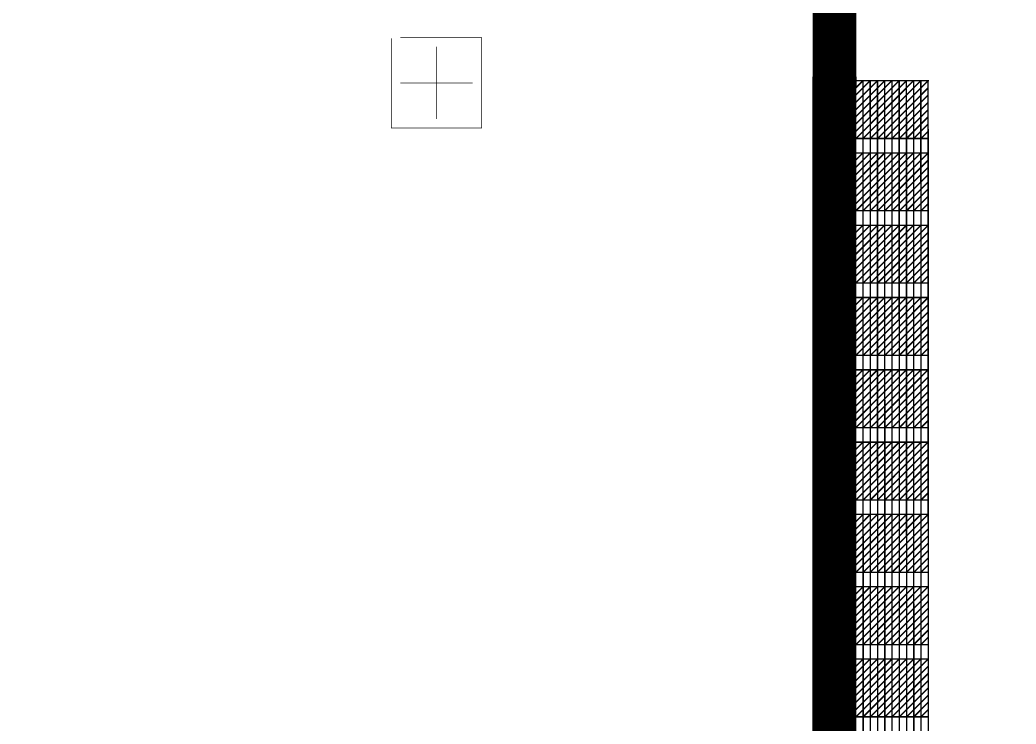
# Model space of a CAD drawing. Header units: millimetres. Extents: x -51 to 51, y -51 to 51.
# Drawn here: x -31.48 to -24.6, y -7.65 to -2.78 of the extents above; entities that cross this region are included whole.
import ezdxf

# ---------------------------------------------------------------- set-up
doc = ezdxf.new("R2010")
doc.units = ezdxf.units.MM
doc.linetypes.add('DASHED', pattern=[19.05, 12.7, -6.35])
for name, color, linetype in [('bottom_SU8', 5, 'Continuous'), ('metal', 43, 'Continuous'), ('Pt_pads', 1, 'Continuous'), ('reference', 18, 'DASHED')]:
    doc.layers.add(name, color=color, linetype=linetype)
doc.layers.add('top SU-8', color=3, linetype='Continuous', transparency=0.63)

msp = doc.modelspace()

# ---------------------------------------------------------------- linework, layer by layer
at = {"layer": 'bottom_SU8', "transparency": 33554544, "const_width": 1}
msp.add_lwpolyline([(-28.578, 24.8878, 0.187667), (-37.8518, -0.7933, 0.186827), (-27.3295, -26.1126, 0.184277), (-2.8594, -37.7245, 0.185083), (23.0094, -30.0775, 0.238565), (37.7593, 0.5371, 0.237346), (21.8297, 30.7311, 0.185761), (-4.5603, 37.5238, 0.186578)], format="xyb", close=True, dxfattribs=at)
at = {"layer": 'bottom_SU8', "transparency": 33554544}
for points, const_width in [([(-25.85, 5.9298), (-25.85, -19.1017)], 0.3), ([(-25.7377, -3.2811), (-25.6528, -3.1961)], 0.01), ([(-25.7375, -3.331), (-25.6028, -3.1961)], 0.01), ([(-25.7375, -3.3811), (-25.5528, -3.1961)], 0.01), ([(-25.7375, -3.4313), (-25.5028, -3.1961)], 0.01), ([(-25.7375, -3.4814), (-25.4528, -3.1961)], 0.01), ([(-25.7375, -3.5315), (-25.4028, -3.1961)], 0.01), ([(-25.7375, -3.5816), (-25.3528, -3.1961)], 0.01), ([(-25.7375, -3.1961), (-25.1972, -3.1961)], 0.01), ([(-25.702, -3.5961), (-25.3028, -3.1961)], 0.01), ([(-25.6485, -19.0957), (-25.6531, -3.1964)], 0.01), ([(-25.652, -3.5961), (-25.2528, -3.1961)], 0.01), ([(-25.5988, -19.0957), (-25.6031, -3.1964)], 0.01), ([(-25.602, -3.5961), (-25.2028, -3.1961)], 0.01), ([(-25.5488, -19.0957), (-25.5531, -3.1964)], 0.01), ([(-25.4985, -19.0957), (-25.5031, -3.1961)], 0.01), ([(-25.4485, -19.0957), (-25.4531, -3.1964)], 0.01), ([(-25.3985, -19.0957), (-25.4031, -3.1961)], 0.01), ([(-25.3485, -19.0957), (-25.3528, -3.1961)], 0.01), ([(-25.2985, -19.0957), (-25.3031, -3.1961)], 0.01), ([(-25.2485, -19.0957), (-25.2531, -3.1961)], 0.01), ([(-25.1985, -19.0957), (-25.2031, -3.1921)], 0.01), ([(-25.552, -3.5961), (-25.2027, -3.2461)], 0.01), ([(-25.502, -3.5961), (-25.2026, -3.2961)], 0.01), ([(-25.452, -3.5961), (-25.2025, -3.3461)], 0.01), ([(-25.402, -3.5961), (-25.2024, -3.3961)], 0.01), ([(-25.352, -3.5961), (-25.2023, -3.4461)], 0.01), ([(-25.302, -3.5961), (-25.2022, -3.4961)], 0.01), ([(-25.252, -3.5961), (-25.2021, -3.5461)], 0.01), ([(-25.7375, -3.5961), (-25.1971, -3.5961)], 0.01), ([(-25.7377, -3.7811), (-25.6528, -3.6961)], 0.01), ([(-25.7375, -3.831), (-25.6028, -3.6961)], 0.01), ([(-25.7375, -3.8811), (-25.5528, -3.6961)], 0.01), ([(-25.7375, -3.9313), (-25.5028, -3.6961)], 0.01), ([(-25.7375, -3.9814), (-25.4528, -3.6961)], 0.01), ([(-25.7375, -4.0315), (-25.4028, -3.6961)], 0.01), ([(-25.7375, -4.0816), (-25.3528, -3.6961)], 0.01), ([(-25.7375, -3.6961), (-25.1972, -3.6961)], 0.01), ([(-25.702, -4.0961), (-25.3028, -3.6961)], 0.01), ([(-25.652, -4.0961), (-25.2528, -3.6961)], 0.01), ([(-25.602, -4.0961), (-25.2028, -3.6961)], 0.01), ([(-25.552, -4.0961), (-25.2027, -3.7461)], 0.01), ([(-25.502, -4.0961), (-25.2026, -3.7961)], 0.01), ([(-25.452, -4.0961), (-25.2025, -3.8461)], 0.01), ([(-25.402, -4.0961), (-25.2024, -3.8961)], 0.01), ([(-25.352, -4.0961), (-25.2023, -3.9461)], 0.01), ([(-25.302, -4.0961), (-25.2022, -3.9961)], 0.01), ([(-25.252, -4.0961), (-25.2021, -4.0461)], 0.01), ([(-25.7375, -4.0961), (-25.1971, -4.0961)], 0.01), ([(-25.7377, -4.2811), (-25.6528, -4.1961)], 0.01), ([(-25.7375, -4.331), (-25.6028, -4.1961)], 0.01), ([(-25.7375, -4.3811), (-25.5528, -4.1961)], 0.01), ([(-25.7375, -4.4313), (-25.5028, -4.1961)], 0.01), ([(-25.7375, -4.4814), (-25.4528, -4.1961)], 0.01), ([(-25.7375, -4.5315), (-25.4028, -4.1961)], 0.01), ([(-25.7375, -4.5816), (-25.3528, -4.1961)], 0.01), ([(-25.7375, -4.1961), (-25.1972, -4.1961)], 0.01), ([(-25.702, -4.5961), (-25.3028, -4.1961)], 0.01), ([(-25.652, -4.5961), (-25.2528, -4.1961)], 0.01), ([(-25.602, -4.5961), (-25.2028, -4.1961)], 0.01), ([(-25.552, -4.5961), (-25.2027, -4.2461)], 0.01), ([(-25.502, -4.5961), (-25.2026, -4.2961)], 0.01), ([(-25.452, -4.5961), (-25.2025, -4.3461)], 0.01), ([(-25.402, -4.5961), (-25.2024, -4.3961)], 0.01), ([(-25.352, -4.5961), (-25.2023, -4.4461)], 0.01), ([(-25.302, -4.5961), (-25.2022, -4.4961)], 0.01), ([(-25.252, -4.5961), (-25.2021, -4.5461)], 0.01), ([(-25.7375, -4.5961), (-25.1971, -4.5961)], 0.01), ([(-25.7377, -4.7811), (-25.6528, -4.6961)], 0.01), ([(-25.7375, -4.831), (-25.6028, -4.6961)], 0.01), ([(-25.7375, -4.8811), (-25.5528, -4.6961)], 0.01), ([(-25.7375, -4.9313), (-25.5028, -4.6961)], 0.01), ([(-25.7375, -4.9814), (-25.4528, -4.6961)], 0.01), ([(-25.7375, -5.0315), (-25.4028, -4.6961)], 0.01), ([(-25.7375, -5.0816), (-25.3528, -4.6961)], 0.01), ([(-25.7375, -4.6961), (-25.1972, -4.6961)], 0.01), ([(-25.702, -5.0961), (-25.3028, -4.6961)], 0.01), ([(-25.652, -5.0961), (-25.2528, -4.6961)], 0.01), ([(-25.602, -5.0961), (-25.2028, -4.6961)], 0.01), ([(-25.552, -5.0961), (-25.2027, -4.7461)], 0.01), ([(-25.502, -5.0961), (-25.2026, -4.7961)], 0.01), ([(-25.452, -5.0961), (-25.2025, -4.8461)], 0.01), ([(-25.402, -5.0961), (-25.2024, -4.8961)], 0.01), ([(-25.352, -5.0961), (-25.2023, -4.9461)], 0.01), ([(-25.302, -5.0961), (-25.2022, -4.9961)], 0.01), ([(-25.7375, -5.0961), (-25.1971, -5.0961)], 0.01), ([(-25.252, -5.0961), (-25.2021, -5.0461)], 0.01), ([(-25.7377, -5.2811), (-25.6528, -5.1961)], 0.01), ([(-25.7375, -5.331), (-25.6028, -5.1961)], 0.01), ([(-25.7375, -5.3811), (-25.5528, -5.1961)], 0.01), ([(-25.7375, -5.4313), (-25.5028, -5.1961)], 0.01), ([(-25.7375, -5.4814), (-25.4528, -5.1961)], 0.01), ([(-25.7375, -5.5315), (-25.4028, -5.1961)], 0.01), ([(-25.7375, -5.5816), (-25.3528, -5.1961)], 0.01), ([(-25.7375, -5.1961), (-25.1972, -5.1961)], 0.01), ([(-25.702, -5.5961), (-25.3028, -5.1961)], 0.01), ([(-25.652, -5.5961), (-25.2528, -5.1961)], 0.01), ([(-25.602, -5.5961), (-25.2028, -5.1961)], 0.01), ([(-25.552, -5.5961), (-25.2027, -5.2461)], 0.01), ([(-25.502, -5.5961), (-25.2026, -5.2961)], 0.01), ([(-25.452, -5.5961), (-25.2025, -5.3461)], 0.01), ([(-25.402, -5.5961), (-25.2024, -5.3961)], 0.01), ([(-25.352, -5.5961), (-25.2023, -5.4461)], 0.01), ([(-25.302, -5.5961), (-25.2022, -5.4961)], 0.01), ([(-25.252, -5.5961), (-25.2021, -5.5461)], 0.01), ([(-25.7375, -5.5961), (-25.1971, -5.5961)], 0.01), ([(-25.7377, -5.7811), (-25.6528, -5.6961)], 0.01), ([(-25.7375, -5.831), (-25.6028, -5.6961)], 0.01), ([(-25.7375, -5.8811), (-25.5528, -5.6961)], 0.01), ([(-25.7375, -5.9313), (-25.5028, -5.6961)], 0.01), ([(-25.7375, -5.9814), (-25.4528, -5.6961)], 0.01), ([(-25.7375, -6.0315), (-25.4028, -5.6961)], 0.01), ([(-25.7375, -6.0816), (-25.3528, -5.6961)], 0.01), ([(-25.7375, -5.6961), (-25.1972, -5.6961)], 0.01), ([(-25.702, -6.0961), (-25.3028, -5.6961)], 0.01), ([(-25.652, -6.0961), (-25.2528, -5.6961)], 0.01), ([(-25.602, -6.0961), (-25.2028, -5.6961)], 0.01), ([(-25.552, -6.0961), (-25.2027, -5.7461)], 0.01), ([(-25.502, -6.0961), (-25.2026, -5.7961)], 0.01), ([(-25.452, -6.0961), (-25.2025, -5.8461)], 0.01), ([(-25.402, -6.0961), (-25.2024, -5.8961)], 0.01), ([(-25.352, -6.0961), (-25.2023, -5.9461)], 0.01), ([(-25.302, -6.0961), (-25.2022, -5.9961)], 0.01), ([(-25.252, -6.0961), (-25.2021, -6.0461)], 0.01), ([(-25.7375, -6.0961), (-25.1971, -6.0961)], 0.01), ([(-25.7377, -6.2811), (-25.6528, -6.1961)], 0.01), ([(-25.7375, -6.331), (-25.6028, -6.1961)], 0.01), ([(-25.7375, -6.3811), (-25.5528, -6.1961)], 0.01), ([(-25.7375, -6.4313), (-25.5028, -6.1961)], 0.01), ([(-25.7375, -6.4814), (-25.4528, -6.1961)], 0.01), ([(-25.7375, -6.5315), (-25.4028, -6.1961)], 0.01), ([(-25.7375, -6.5816), (-25.3528, -6.1961)], 0.01), ([(-25.7375, -6.1961), (-25.1972, -6.1961)], 0.01), ([(-25.702, -6.5961), (-25.3028, -6.1961)], 0.01), ([(-25.652, -6.5961), (-25.2528, -6.1961)], 0.01), ([(-25.602, -6.5961), (-25.2028, -6.1961)], 0.01), ([(-25.552, -6.5961), (-25.2027, -6.2461)], 0.01), ([(-25.502, -6.5961), (-25.2026, -6.2961)], 0.01), ([(-25.452, -6.5961), (-25.2025, -6.3461)], 0.01), ([(-25.402, -6.5961), (-25.2024, -6.3961)], 0.01), ([(-25.352, -6.5961), (-25.2023, -6.4461)], 0.01), ([(-25.302, -6.5961), (-25.2022, -6.4961)], 0.01), ([(-25.7375, -6.5961), (-25.1971, -6.5961)], 0.01), ([(-25.252, -6.5961), (-25.2021, -6.5461)], 0.01), ([(-25.7377, -6.7811), (-25.6528, -6.6961)], 0.01), ([(-25.7375, -6.831), (-25.6028, -6.6961)], 0.01), ([(-25.7375, -6.8811), (-25.5528, -6.6961)], 0.01), ([(-25.7375, -6.9313), (-25.5028, -6.6961)], 0.01), ([(-25.7375, -6.9814), (-25.4528, -6.6961)], 0.01), ([(-25.7375, -7.0315), (-25.4028, -6.6961)], 0.01), ([(-25.7375, -7.0816), (-25.3528, -6.6961)], 0.01), ([(-25.7375, -6.6961), (-25.1972, -6.6961)], 0.01), ([(-25.702, -7.0961), (-25.3028, -6.6961)], 0.01), ([(-25.652, -7.0961), (-25.2528, -6.6961)], 0.01), ([(-25.602, -7.0961), (-25.2028, -6.6961)], 0.01), ([(-25.552, -7.0961), (-25.2027, -6.7461)], 0.01), ([(-25.502, -7.0961), (-25.2026, -6.7961)], 0.01), ([(-25.452, -7.0961), (-25.2025, -6.8461)], 0.01), ([(-25.402, -7.0961), (-25.2024, -6.8961)], 0.01), ([(-25.352, -7.0961), (-25.2023, -6.9461)], 0.01), ([(-25.302, -7.0961), (-25.2022, -6.9961)], 0.01), ([(-25.252, -7.0961), (-25.2021, -7.0461)], 0.01), ([(-25.7375, -7.0961), (-25.1971, -7.0961)], 0.01), ([(-25.7377, -7.2811), (-25.6528, -7.1961)], 0.01), ([(-25.7375, -7.331), (-25.6028, -7.1961)], 0.01), ([(-25.7375, -7.3811), (-25.5528, -7.1961)], 0.01), ([(-25.7375, -7.4313), (-25.5028, -7.1961)], 0.01), ([(-25.7375, -7.4814), (-25.4528, -7.1961)], 0.01), ([(-25.7375, -7.5315), (-25.4028, -7.1961)], 0.01), ([(-25.7375, -7.5816), (-25.3528, -7.1961)], 0.01), ([(-25.7375, -7.1961), (-25.1972, -7.1961)], 0.01), ([(-25.702, -7.5961), (-25.3028, -7.1961)], 0.01), ([(-25.652, -7.5961), (-25.2528, -7.1961)], 0.01), ([(-25.602, -7.5961), (-25.2028, -7.1961)], 0.01), ([(-25.552, -7.5961), (-25.2027, -7.2461)], 0.01), ([(-25.502, -7.5961), (-25.2026, -7.2961)], 0.01), ([(-25.452, -7.5961), (-25.2025, -7.3461)], 0.01), ([(-25.402, -7.5961), (-25.2024, -7.3961)], 0.01), ([(-25.352, -7.5961), (-25.2023, -7.4461)], 0.01), ([(-25.302, -7.5961), (-25.2022, -7.4961)], 0.01), ([(-25.252, -7.5961), (-25.2021, -7.5461)], 0.01), ([(-25.7375, -7.5961), (-25.1971, -7.5961)], 0.01)]:
    msp.add_lwpolyline(points, dxfattribs=dict(at, const_width=const_width))
at = {"layer": 'bottom_SU8', "transparency": 33554559, "const_width": 0.005}
for points in [[(-28.9125, -2.9036), (-28.9125, -3.5241), (-28.2875, -3.5241), (-28.2875, -2.8991), (-28.85, -2.8991)], [(-28.9125, -2.9036), (-28.9125, -3.5241), (-28.2875, -3.5241), (-28.2875, -2.8991), (-28.85, -2.8991)], [(-28.6, -3.4616), (-28.6, -2.9616)], [(-28.6, -3.4616), (-28.6, -2.9616)], [(-28.85, -3.2116), (-28.35, -3.2116)], [(-28.85, -3.2116), (-28.35, -3.2116)]]:
    msp.add_lwpolyline(points, dxfattribs=at)
at = {"layer": 'metal', "transparency": 33554544, "const_width": 1}
msp.add_lwpolyline([(-28.578, 24.8878, 0.187667), (-37.8518, -0.7933, 0.186827), (-27.3295, -26.1126, 0.184277), (-2.8594, -37.7245, 0.185083), (23.0094, -30.0775, 0.238565), (37.7593, 0.5371, 0.237346), (21.8297, 30.7311, 0.185761), (-4.5603, 37.5238, 0.186578)], format="xyb", close=True, dxfattribs=at)
at = {"layer": 'metal', "transparency": 33554544}
for points, const_width in [([(-25.848, -11.0957), (-25.848, 10.5754)], 0.004), ([(-25.866, -12.0957), (-25.866, 10.0274)], 0.004), ([(-25.857, -11.5957), (-25.857, 10.0291)], 0.004), ([(-25.839, -10.5957), (-25.839, 9.9562)], 0.004), ([(-25.884, -13.0957), (-25.884, 9.4365)], 0.004), ([(-25.875, -12.5957), (-25.875, 9.4365)], 0.004), ([(-25.83, -10.0961), (-25.83, 9.3481)], 0.004), ([(-25.821, -9.5961), (-25.821, 9.3481)], 0.004), ([(-25.902, -14.0957), (-25.902, 8.8389)], 0.004), ([(-25.893, -13.5957), (-25.893, 8.8407)], 0.004), ([(-25.812, -9.0961), (-25.812, 8.7599)], 0.004), ([(-25.803, -8.5961), (-25.803, 8.7617)], 0.004), ([(-25.92, -15.0957), (-25.92, 8.2445)], 0.004), ([(-25.911, -14.5957), (-25.911, 8.2445)], 0.004), ([(-25.794, -8.0961), (-25.794, 8.1764)], 0.004), ([(-25.785, -7.5961), (-25.785, 8.1756)], 0.004), ([(-25.938, -16.0957), (-25.938, 7.6503)], 0.004), ([(-25.929, -15.5957), (-25.929, 7.6503)], 0.004), ([(-25.776, -7.0961), (-25.776, 7.597)], 0.004), ([(-25.767, -6.5961), (-25.767, 7.5952)], 0.004), ([(-25.956, -17.0957), (-25.956, 7.0554)], 0.004), ([(-25.947, -16.5957), (-25.947, 7.0554)], 0.004), ([(-25.758, -6.0961), (-25.758, 7.0114)], 0.004), ([(-25.749, -5.5961), (-25.749, 7.0085)], 0.004), ([(-25.974, -18.0957), (-25.974, 6.4565)], 0.004), ([(-25.965, -17.5957), (-25.965, 6.4576)], 0.004), ([(-25.74, -5.0961), (-25.74, 6.4268)], 0.004), ([(-25.731, -4.5961), (-25.7325, 6.4169)], 0.004), ([(-25.992, -19.0957), (-25.992, 5.8889)], 0.004), ([(-25.983, -18.5957), (-25.983, 5.8943)], 0.004), ([(-25.722, -4.0961), (-25.722, 5.854)], 0.004), ([(-25.713, -3.5961), (-25.713, 5.8488)], 0.004), ([(-25.7133, -3.3066), (-25.6026, -3.1957)], 0.006), ([(-25.7133, -3.5572), (-25.3526, -3.1957)], 0.006), ([(-25.7132, -3.507), (-25.4026, -3.1957)], 0.006), ([(-25.7132, -3.2564), (-25.6526, -3.1957)], 0.006), ([(-25.7131, -3.3565), (-25.5526, -3.1957)], 0.006), ([(-25.7131, -3.4066), (-25.5026, -3.1957)], 0.006), ([(-25.7129, -3.4565), (-25.4526, -3.1957)], 0.006), ([(-25.712, -3.1957), (-25.1997, -3.1957)], 0.006), ([(-25.7018, -3.5957), (-25.3026, -3.1957)], 0.006), ([(-25.6518, -3.5957), (-25.6526, -3.1957)], 0.006), ([(-25.6518, -3.5957), (-25.2526, -3.1957)], 0.006), ([(-25.6018, -3.5957), (-25.6026, -3.1957)], 0.006), ([(-25.6018, -3.5957), (-25.2026, -3.1957)], 0.006), ([(-25.5518, -3.5957), (-25.5526, -3.1957)], 0.006), ([(-25.5018, -3.5957), (-25.5026, -3.1957)], 0.006), ([(-25.4518, -3.5957), (-25.4526, -3.1957)], 0.006), ([(-25.4018, -3.5957), (-25.4026, -3.1957)], 0.006), ([(-25.3518, -3.5957), (-25.3526, -3.1957)], 0.006), ([(-25.3018, -3.5957), (-25.3026, -3.1957)], 0.006), ([(-25.2518, -3.5957), (-25.2526, -3.1957)], 0.006), ([(-25.2018, -3.5957), (-25.2026, -3.1957)], 0.006), ([(-25.5518, -3.5957), (-25.2025, -3.2457)], 0.006), ([(-25.5018, -3.5957), (-25.2024, -3.2957)], 0.006), ([(-25.4518, -3.5957), (-25.2023, -3.3457)], 0.006), ([(-25.4018, -3.5957), (-25.2022, -3.3957)], 0.006), ([(-25.3518, -3.5957), (-25.2021, -3.4457)], 0.006), ([(-25.3018, -3.5957), (-25.202, -3.4957)], 0.006), ([(-25.2518, -3.5957), (-25.2019, -3.5457)], 0.006), ([(-25.7141, -3.5957), (-25.1993, -3.5957)], 0.006), ([(-25.7121, -3.8054), (-25.6026, -3.6957)], 0.006), ([(-25.712, -3.8554), (-25.5526, -3.6957)], 0.006), ([(-25.712, -3.9055), (-25.5026, -3.6957)], 0.006), ([(-25.712, -3.9556), (-25.4526, -3.6957)], 0.006), ([(-25.712, -4.0558), (-25.3526, -3.6957)], 0.006), ([(-25.712, -3.6957), (-25.1997, -3.6957)], 0.006), ([(-25.7119, -4.0057), (-25.4026, -3.6957)], 0.006), ([(-25.7119, -3.7551), (-25.6526, -3.6957)], 0.006), ([(-25.7018, -4.0957), (-25.3026, -3.6957)], 0.006), ([(-25.6518, -4.0957), (-25.6526, -3.6957)], 0.006), ([(-25.6518, -4.0957), (-25.2526, -3.6957)], 0.006), ([(-25.6018, -4.0957), (-25.6026, -3.6957)], 0.006), ([(-25.6018, -4.0957), (-25.2026, -3.6957)], 0.006), ([(-25.5518, -4.0957), (-25.5526, -3.6957)], 0.006), ([(-25.5018, -4.0957), (-25.5026, -3.6957)], 0.006), ([(-25.4518, -4.0957), (-25.4526, -3.6957)], 0.006), ([(-25.4018, -4.0957), (-25.4026, -3.6957)], 0.006), ([(-25.3518, -4.0957), (-25.3526, -3.6957)], 0.006), ([(-25.3018, -4.0957), (-25.3026, -3.6957)], 0.006), ([(-25.2518, -4.0957), (-25.2526, -3.6957)], 0.006), ([(-25.2018, -4.0957), (-25.2026, -3.6957)], 0.006), ([(-25.5518, -4.0957), (-25.2025, -3.7457)], 0.006), ([(-25.5018, -4.0957), (-25.2024, -3.7957)], 0.006), ([(-25.4518, -4.0957), (-25.2023, -3.8457)], 0.006), ([(-25.4018, -4.0957), (-25.2022, -3.8957)], 0.006), ([(-25.3518, -4.0957), (-25.2021, -3.9457)], 0.006), ([(-25.3018, -4.0957), (-25.202, -3.9957)], 0.006), ([(-25.2518, -4.0957), (-25.2019, -4.0457)], 0.006), ([(-25.7141, -4.0957), (-25.1993, -4.0957)], 0.006), ([(-25.7121, -4.3054), (-25.6026, -4.1957)], 0.006), ([(-25.712, -4.3554), (-25.5526, -4.1957)], 0.006), ([(-25.712, -4.4055), (-25.5026, -4.1957)], 0.006), ([(-25.712, -4.4556), (-25.4526, -4.1957)], 0.006), ([(-25.712, -4.5558), (-25.3526, -4.1957)], 0.006), ([(-25.712, -4.1957), (-25.1997, -4.1957)], 0.006), ([(-25.7119, -4.5057), (-25.4026, -4.1957)], 0.006), ([(-25.7119, -4.2551), (-25.6526, -4.1957)], 0.006), ([(-25.7018, -4.5957), (-25.3026, -4.1957)], 0.006), ([(-25.6518, -4.5957), (-25.6526, -4.1957)], 0.006), ([(-25.6518, -4.5957), (-25.2526, -4.1957)], 0.006), ([(-25.6018, -4.5957), (-25.6026, -4.1957)], 0.006), ([(-25.6018, -4.5957), (-25.2026, -4.1957)], 0.006), ([(-25.5518, -4.5957), (-25.5526, -4.1957)], 0.006), ([(-25.5018, -4.5957), (-25.5026, -4.1957)], 0.006), ([(-25.4518, -4.5957), (-25.4526, -4.1957)], 0.006), ([(-25.4018, -4.5957), (-25.4026, -4.1957)], 0.006), ([(-25.3518, -4.5957), (-25.3526, -4.1957)], 0.006), ([(-25.3018, -4.5957), (-25.3026, -4.1957)], 0.006), ([(-25.2518, -4.5957), (-25.2526, -4.1957)], 0.006), ([(-25.2018, -4.5957), (-25.2026, -4.1957)], 0.006), ([(-25.5518, -4.5957), (-25.2025, -4.2457)], 0.006), ([(-25.5018, -4.5957), (-25.2024, -4.2957)], 0.006), ([(-25.4518, -4.5957), (-25.2023, -4.3457)], 0.006), ([(-25.4018, -4.5957), (-25.2022, -4.3957)], 0.006), ([(-25.3518, -4.5957), (-25.2021, -4.4457)], 0.006), ([(-25.3018, -4.5957), (-25.202, -4.4957)], 0.006), ([(-25.2518, -4.5957), (-25.2019, -4.5457)], 0.006), ([(-25.7141, -4.5957), (-25.1993, -4.5957)], 0.006), ([(-25.7121, -4.8054), (-25.6026, -4.6957)], 0.006), ([(-25.712, -4.8554), (-25.5526, -4.6957)], 0.006), ([(-25.712, -4.9055), (-25.5026, -4.6957)], 0.006), ([(-25.712, -4.9556), (-25.4526, -4.6957)], 0.006), ([(-25.712, -5.0558), (-25.3526, -4.6957)], 0.006), ([(-25.712, -4.6957), (-25.1997, -4.6957)], 0.006), ([(-25.7119, -5.0057), (-25.4026, -4.6957)], 0.006), ([(-25.7119, -4.7551), (-25.6526, -4.6957)], 0.006), ([(-25.7018, -5.0957), (-25.3026, -4.6957)], 0.006), ([(-25.6518, -5.0957), (-25.6526, -4.6957)], 0.006), ([(-25.6518, -5.0957), (-25.2526, -4.6957)], 0.006), ([(-25.6018, -5.0957), (-25.6026, -4.6957)], 0.006), ([(-25.6018, -5.0957), (-25.2026, -4.6957)], 0.006), ([(-25.5518, -5.0957), (-25.5526, -4.6957)], 0.006), ([(-25.5518, -5.0957), (-25.2025, -4.7457)], 0.006), ([(-25.5018, -5.0957), (-25.5026, -4.6957)], 0.006), ([(-25.4518, -5.0957), (-25.4526, -4.6957)], 0.006), ([(-25.4018, -5.0957), (-25.4026, -4.6957)], 0.006), ([(-25.3518, -5.0957), (-25.3526, -4.6957)], 0.006), ([(-25.3018, -5.0957), (-25.3026, -4.6957)], 0.006), ([(-25.2518, -5.0957), (-25.2526, -4.6957)], 0.006), ([(-25.2018, -5.0957), (-25.2026, -4.6957)], 0.006), ([(-25.5018, -5.0957), (-25.2024, -4.7957)], 0.006), ([(-25.4518, -5.0957), (-25.2023, -4.8457)], 0.006), ([(-25.4018, -5.0957), (-25.2022, -4.8957)], 0.006), ([(-25.3518, -5.0957), (-25.2021, -4.9457)], 0.006), ([(-25.3018, -5.0957), (-25.202, -4.9957)], 0.006), ([(-25.7141, -5.0957), (-25.1993, -5.0957)], 0.006), ([(-25.2518, -5.0957), (-25.2019, -5.0457)], 0.006), ([(-25.7121, -5.3054), (-25.6026, -5.1957)], 0.006), ([(-25.712, -5.3554), (-25.5526, -5.1957)], 0.006), ([(-25.712, -5.4055), (-25.5026, -5.1957)], 0.006), ([(-25.712, -5.4556), (-25.4526, -5.1957)], 0.006), ([(-25.712, -5.5558), (-25.3526, -5.1957)], 0.006), ([(-25.712, -5.1957), (-25.1997, -5.1957)], 0.006), ([(-25.7119, -5.5057), (-25.4026, -5.1957)], 0.006), ([(-25.7119, -5.2551), (-25.6526, -5.1957)], 0.006), ([(-25.7018, -5.5957), (-25.3026, -5.1957)], 0.006), ([(-25.6518, -5.5957), (-25.6526, -5.1957)], 0.006), ([(-25.6518, -5.5957), (-25.2526, -5.1957)], 0.006), ([(-25.6018, -5.5957), (-25.6026, -5.1957)], 0.006), ([(-25.6018, -5.5957), (-25.2026, -5.1957)], 0.006), ([(-25.5518, -5.5957), (-25.5526, -5.1957)], 0.006), ([(-25.5018, -5.5957), (-25.5026, -5.1957)], 0.006), ([(-25.4518, -5.5957), (-25.4526, -5.1957)], 0.006), ([(-25.4018, -5.5957), (-25.4026, -5.1957)], 0.006), ([(-25.3518, -5.5957), (-25.3526, -5.1957)], 0.006), ([(-25.3018, -5.5957), (-25.3026, -5.1957)], 0.006), ([(-25.2518, -5.5957), (-25.2526, -5.1957)], 0.006), ([(-25.2018, -5.5957), (-25.2026, -5.1957)], 0.006), ([(-25.5518, -5.5957), (-25.2025, -5.2457)], 0.006), ([(-25.5018, -5.5957), (-25.2024, -5.2957)], 0.006), ([(-25.4518, -5.5957), (-25.2023, -5.3457)], 0.006), ([(-25.4018, -5.5957), (-25.2022, -5.3957)], 0.006), ([(-25.3518, -5.5957), (-25.2021, -5.4457)], 0.006), ([(-25.3018, -5.5957), (-25.202, -5.4957)], 0.006), ([(-25.2518, -5.5957), (-25.2019, -5.5457)], 0.006), ([(-25.7141, -5.5957), (-25.1993, -5.5957)], 0.006), ([(-25.7121, -5.8054), (-25.6026, -5.6957)], 0.006), ([(-25.712, -5.8554), (-25.5526, -5.6957)], 0.006), ([(-25.712, -5.9055), (-25.5026, -5.6957)], 0.006), ([(-25.712, -5.9556), (-25.4526, -5.6957)], 0.006), ([(-25.712, -6.0558), (-25.3526, -5.6957)], 0.006), ([(-25.712, -5.6957), (-25.1997, -5.6957)], 0.006), ([(-25.7119, -6.0057), (-25.4026, -5.6957)], 0.006), ([(-25.7119, -5.7551), (-25.6526, -5.6957)], 0.006), ([(-25.7018, -6.0957), (-25.3026, -5.6957)], 0.006), ([(-25.6518, -6.0957), (-25.6526, -5.6957)], 0.006), ([(-25.6518, -6.0957), (-25.2526, -5.6957)], 0.006), ([(-25.6018, -6.0957), (-25.6026, -5.6957)], 0.006), ([(-25.6018, -6.0957), (-25.2026, -5.6957)], 0.006), ([(-25.5518, -6.0957), (-25.5526, -5.6957)], 0.006), ([(-25.5018, -6.0957), (-25.5026, -5.6957)], 0.006), ([(-25.4518, -6.0957), (-25.4526, -5.6957)], 0.006), ([(-25.4018, -6.0957), (-25.4026, -5.6957)], 0.006), ([(-25.3518, -6.0957), (-25.3526, -5.6957)], 0.006), ([(-25.3018, -6.0957), (-25.3026, -5.6957)], 0.006), ([(-25.2518, -6.0957), (-25.2526, -5.6957)], 0.006), ([(-25.2018, -6.0957), (-25.2026, -5.6957)], 0.006), ([(-25.5518, -6.0957), (-25.2025, -5.7457)], 0.006), ([(-25.5018, -6.0957), (-25.2024, -5.7957)], 0.006), ([(-25.4518, -6.0957), (-25.2023, -5.8457)], 0.006), ([(-25.4018, -6.0957), (-25.2022, -5.8957)], 0.006), ([(-25.3518, -6.0957), (-25.2021, -5.9457)], 0.006), ([(-25.3018, -6.0957), (-25.202, -5.9957)], 0.006), ([(-25.2518, -6.0957), (-25.2019, -6.0457)], 0.006), ([(-25.7141, -6.0957), (-25.1993, -6.0957)], 0.006), ([(-25.7121, -6.3054), (-25.6026, -6.1957)], 0.006), ([(-25.712, -6.3554), (-25.5526, -6.1957)], 0.006), ([(-25.712, -6.4055), (-25.5026, -6.1957)], 0.006), ([(-25.712, -6.4556), (-25.4526, -6.1957)], 0.006), ([(-25.712, -6.5558), (-25.3526, -6.1957)], 0.006), ([(-25.712, -6.1957), (-25.1997, -6.1957)], 0.006), ([(-25.7119, -6.5057), (-25.4026, -6.1957)], 0.006), ([(-25.7119, -6.2551), (-25.6526, -6.1957)], 0.006), ([(-25.7018, -6.5957), (-25.3026, -6.1957)], 0.006), ([(-25.6518, -6.5957), (-25.6526, -6.1957)], 0.006), ([(-25.6518, -6.5957), (-25.2526, -6.1957)], 0.006), ([(-25.6018, -6.5957), (-25.6026, -6.1957)], 0.006), ([(-25.6018, -6.5957), (-25.2026, -6.1957)], 0.006), ([(-25.5518, -6.5957), (-25.5526, -6.1957)], 0.006), ([(-25.5018, -6.5957), (-25.5026, -6.1957)], 0.006), ([(-25.4518, -6.5957), (-25.4526, -6.1957)], 0.006), ([(-25.4018, -6.5957), (-25.4026, -6.1957)], 0.006), ([(-25.3518, -6.5957), (-25.3526, -6.1957)], 0.006), ([(-25.3018, -6.5957), (-25.3026, -6.1957)], 0.006), ([(-25.2518, -6.5957), (-25.2526, -6.1957)], 0.006), ([(-25.2018, -6.5957), (-25.2026, -6.1957)], 0.006), ([(-25.5518, -6.5957), (-25.2025, -6.2457)], 0.006), ([(-25.5018, -6.5957), (-25.2024, -6.2957)], 0.006), ([(-25.4518, -6.5957), (-25.2023, -6.3457)], 0.006), ([(-25.4018, -6.5957), (-25.2022, -6.3957)], 0.006), ([(-25.3518, -6.5957), (-25.2021, -6.4457)], 0.006), ([(-25.3018, -6.5957), (-25.202, -6.4957)], 0.006), ([(-25.7141, -6.5957), (-25.1993, -6.5957)], 0.006), ([(-25.2518, -6.5957), (-25.2019, -6.5457)], 0.006), ([(-25.7121, -6.8054), (-25.6026, -6.6957)], 0.006), ([(-25.712, -6.8554), (-25.5526, -6.6957)], 0.006), ([(-25.712, -6.9055), (-25.5026, -6.6957)], 0.006), ([(-25.712, -6.9556), (-25.4526, -6.6957)], 0.006), ([(-25.712, -7.0558), (-25.3526, -6.6957)], 0.006), ([(-25.712, -6.6957), (-25.1997, -6.6957)], 0.006), ([(-25.7119, -7.0057), (-25.4026, -6.6957)], 0.006), ([(-25.7119, -6.7551), (-25.6526, -6.6957)], 0.006), ([(-25.7018, -7.0957), (-25.3026, -6.6957)], 0.006), ([(-25.6518, -7.0957), (-25.6526, -6.6957)], 0.006), ([(-25.6518, -7.0957), (-25.2526, -6.6957)], 0.006), ([(-25.6018, -7.0957), (-25.6026, -6.6957)], 0.006), ([(-25.6018, -7.0957), (-25.2026, -6.6957)], 0.006), ([(-25.5518, -7.0957), (-25.5526, -6.6957)], 0.006), ([(-25.5518, -7.0957), (-25.2025, -6.7457)], 0.006), ([(-25.5018, -7.0957), (-25.5026, -6.6957)], 0.006), ([(-25.4518, -7.0957), (-25.4526, -6.6957)], 0.006), ([(-25.4018, -7.0957), (-25.4026, -6.6957)], 0.006), ([(-25.3518, -7.0957), (-25.3526, -6.6957)], 0.006), ([(-25.3018, -7.0957), (-25.3026, -6.6957)], 0.006), ([(-25.2518, -7.0957), (-25.2526, -6.6957)], 0.006), ([(-25.2018, -7.0957), (-25.2026, -6.6957)], 0.006), ([(-25.5018, -7.0957), (-25.2024, -6.7957)], 0.006), ([(-25.4518, -7.0957), (-25.2023, -6.8457)], 0.006), ([(-25.4018, -7.0957), (-25.2022, -6.8957)], 0.006), ([(-25.3518, -7.0957), (-25.2021, -6.9457)], 0.006), ([(-25.3018, -7.0957), (-25.202, -6.9957)], 0.006), ([(-25.2518, -7.0957), (-25.2019, -7.0457)], 0.006), ([(-25.7141, -7.0957), (-25.1993, -7.0957)], 0.006), ([(-25.7121, -7.3054), (-25.6026, -7.1957)], 0.006), ([(-25.712, -7.3554), (-25.5526, -7.1957)], 0.006), ([(-25.712, -7.4055), (-25.5026, -7.1957)], 0.006), ([(-25.712, -7.4556), (-25.4526, -7.1957)], 0.006), ([(-25.712, -7.5558), (-25.3526, -7.1957)], 0.006), ([(-25.712, -7.1957), (-25.1997, -7.1957)], 0.006), ([(-25.7119, -7.5057), (-25.4026, -7.1957)], 0.006), ([(-25.7119, -7.2551), (-25.6526, -7.1957)], 0.006), ([(-25.7018, -7.5957), (-25.3026, -7.1957)], 0.006), ([(-25.6518, -7.5957), (-25.6526, -7.1957)], 0.006), ([(-25.6518, -7.5957), (-25.2526, -7.1957)], 0.006), ([(-25.6018, -7.5957), (-25.6026, -7.1957)], 0.006), ([(-25.6018, -7.5957), (-25.2026, -7.1957)], 0.006), ([(-25.5518, -7.5957), (-25.5526, -7.1957)], 0.006), ([(-25.5018, -7.5957), (-25.5026, -7.1957)], 0.006), ([(-25.4518, -7.5957), (-25.4526, -7.1957)], 0.006), ([(-25.4018, -7.5957), (-25.4026, -7.1957)], 0.006), ([(-25.3518, -7.5957), (-25.3526, -7.1957)], 0.006), ([(-25.3018, -7.5957), (-25.3026, -7.1957)], 0.006), ([(-25.2518, -7.5957), (-25.2526, -7.1957)], 0.006), ([(-25.2018, -7.5957), (-25.2026, -7.1957)], 0.006), ([(-25.5518, -7.5957), (-25.2025, -7.2457)], 0.006), ([(-25.5018, -7.5957), (-25.2024, -7.2957)], 0.006), ([(-25.4518, -7.5957), (-25.2023, -7.3457)], 0.006), ([(-25.4018, -7.5957), (-25.2022, -7.3957)], 0.006), ([(-25.3518, -7.5957), (-25.2021, -7.4457)], 0.006), ([(-25.3018, -7.5957), (-25.202, -7.4957)], 0.006), ([(-25.2518, -7.5957), (-25.2019, -7.5457)], 0.006), ([(-25.7141, -7.5957), (-25.1993, -7.5957)], 0.006)]:
    msp.add_lwpolyline(points, dxfattribs=dict(at, const_width=const_width))
at = {"layer": 'metal', "transparency": 33554559, "const_width": 0.005}
for points in [[(-28.9125, -2.9036), (-28.9125, -3.5241), (-28.2875, -3.5241), (-28.2875, -2.8991), (-28.85, -2.8991)], [(-28.6, -3.4616), (-28.6, -2.9616)], [(-28.85, -3.2116), (-28.35, -3.2116)]]:
    msp.add_lwpolyline(points, dxfattribs=at)
at = {"layer": 'metal', "transparency": 33554544}
for points in [[(-25.722, -3.6961), (-25.707, -3.6961), (-25.707, -4.0961), (-25.722, -4.0961)], [(-25.731, -4.1961), (-25.707, -4.1961), (-25.707, -4.5961), (-25.731, -4.5961)], [(-25.74, -4.6961), (-25.707, -4.6961), (-25.707, -5.0961), (-25.74, -5.0961)], [(-25.749, -5.1961), (-25.707, -5.1961), (-25.707, -5.5961), (-25.749, -5.5961)], [(-25.758, -5.6961), (-25.707, -5.6961), (-25.707, -6.0961), (-25.758, -6.0961)], [(-25.767, -6.1961), (-25.707, -6.1961), (-25.707, -6.5961), (-25.767, -6.5961)], [(-25.776, -6.6961), (-25.707, -6.6961), (-25.707, -7.0961), (-25.776, -7.0961)], [(-25.785, -7.1961), (-25.707, -7.1961), (-25.707, -7.5961), (-25.785, -7.5961)]]:
    msp.add_lwpolyline(points, close=True, dxfattribs=at)
at = {"layer": 'Pt_pads', "transparency": 33554544, "const_width": 1}
msp.add_lwpolyline([(-28.578, 24.8878, 0.187667), (-37.8518, -0.7933, 0.186827), (-27.3295, -26.1126, 0.184277), (-2.8594, -37.7245, 0.185083), (23.0094, -30.0775, 0.238565), (37.7593, 0.5371, 0.237346), (21.8297, 30.7311, 0.185761), (-4.5603, 37.5238, 0.186578)], format="xyb", close=True, dxfattribs=at)
at = {"layer": 'Pt_pads', "transparency": 33554559, "const_width": 0.005}
for points in [[(-28.9125, -2.9036), (-28.9125, -3.5241), (-28.2875, -3.5241), (-28.2875, -2.8991), (-28.85, -2.8991)], [(-28.9125, -2.9036), (-28.9125, -3.5241), (-28.2875, -3.5241), (-28.2875, -2.8991), (-28.85, -2.8991)], [(-28.6, -3.4616), (-28.6, -2.9616)], [(-28.6, -3.4616), (-28.6, -2.9616)], [(-28.85, -3.2116), (-28.35, -3.2116)], [(-28.85, -3.2116), (-28.35, -3.2116)]]:
    msp.add_lwpolyline(points, dxfattribs=at)
at = {"layer": 'reference'}
msp.add_circle((0, 0), 38.1, dxfattribs=at)
at = {"layer": 'top SU-8', "transparency": 33554544, "const_width": 1}
msp.add_lwpolyline([(-28.578, 24.8878, 0.187667), (-37.8518, -0.7933, 0.186827), (-27.3295, -26.1126, 0.184277), (-2.8594, -37.7245, 0.185083), (23.0094, -30.0775, 0.238565), (37.7593, 0.5371, 0.237346), (21.8297, 30.7311, 0.185761), (-4.5603, 37.5238, 0.186578)], format="xyb", close=True, dxfattribs=at)
at = {"layer": 'top SU-8', "transparency": 33554544, "const_width": 0.3}
msp.add_lwpolyline([(-25.85, 5.9298), (-25.85, -3.1722)], dxfattribs=at)
at = {"layer": 'top SU-8', "transparency": 33554559, "const_width": 0.005}
for points in [[(-28.9125, -2.9036), (-28.9125, -3.5241), (-28.2875, -3.5241), (-28.2875, -2.8991), (-28.85, -2.8991)], [(-28.6, -3.4616), (-28.6, -2.9616)], [(-28.85, -3.2116), (-28.35, -3.2116)]]:
    msp.add_lwpolyline(points, dxfattribs=at)
at = {"layer": 'top SU-8', "transparency": 33554544}
msp.add_lwpolyline([(-25.7, -3.1692), (-26, -3.1692), (-26.0001, -19.1018), (-25.967, -19.1018)], close=True, dxfattribs=at)

doc.saveas('drawing.dxf')
